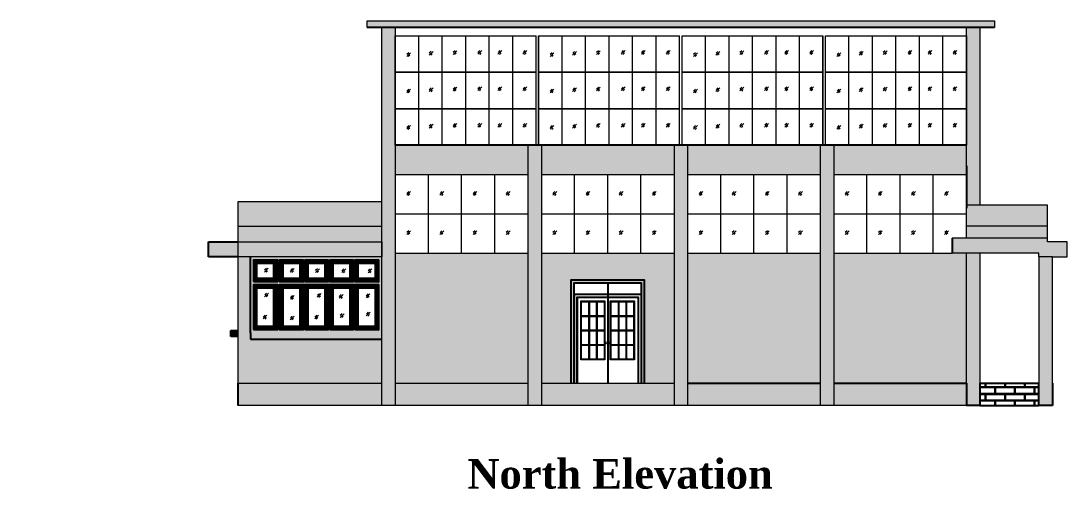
# Model space of a CAD drawing. Header units: inches. Extents: x -6800 to 96653, y -25814 to 17379.
# Drawn here: x 42372 to 43224, y 572 to 953 of the extents above; entities that cross this region are included whole.
import ezdxf

# ---------------------------------------------------------------- set-up
doc = ezdxf.new("R2010")
doc.units = ezdxf.units.IN
doc.header["$MEASUREMENT"] = 0
for name, color, linetype, lineweight in [('CARPINTERIA', 35, 'Continuous', 5), ('furniture', 44, 'Continuous', 15), ('Wall', 90, 'Continuous', 30), ('Win ele', 211, 'Continuous', 15), ('windows', 4, 'Continuous', 13)]:
    doc.layers.add(name, color=color, linetype=linetype, lineweight=lineweight)
doc.layers.add('doors', color=52, linetype='Continuous')
doc.styles.get("Standard").update_dxf_attribs({"font": 'arial.ttf'})
pattern_1 = [(0, (15229.343, -2657.8174), (0, 5.334), []), (90, (15229.343, -2657.8174), (-8, 5.334), [5.334, -5.334])]

# ---------------------------------------------------------------- blocks, each defined once
blk = doc.blocks.new('P142A')
for p, q in [((0.708, 2.032), (0.708, 0.006)), ((0.254, 1.939), (0.254, 1.605)), ((0.274, 1.939), (0.274, 1.605)), ((0.435, 1.939), (0.435, 1.605)), ((0.455, 1.939), (0.455, 1.605)), ((0.953, 1.939), (0.953, 1.605)), ((0.973, 1.939), (0.973, 1.605)), ((1.134, 1.939), (1.134, 1.605)), ((1.154, 1.939), (1.154, 1.605)), ((0.09, 1.605), (0.625, 1.605)), ((0.09, 1.585), (0.625, 1.585)), ((0.254, 1.589), (0.254, 1.266)), ((0.274, 1.589), (0.274, 1.266)), ((0.435, 1.589), (0.435, 1.266)), ((0.455, 1.589), (0.455, 1.266)), ((0.79, 1.605), (1.325, 1.605)), ((0.79, 1.585), (1.325, 1.585)), ((0.953, 1.589), (0.953, 1.266)), ((0.973, 1.589), (0.973, 1.266)), ((1.134, 1.589), (1.134, 1.266)), ((1.154, 1.589), (1.154, 1.266)), ((0.09, 1.266), (0.625, 1.266)), ((0.09, 1.246), (0.625, 1.246)), ((0.254, 1.25), (0.254, 0.922)), ((0.274, 1.25), (0.274, 0.922)), ((0.435, 1.25), (0.435, 0.922)), ((0.455, 1.25), (0.455, 0.922)), ((0.79, 1.266), (1.325, 1.266)), ((0.79, 1.246), (1.325, 1.246)), ((0.953, 1.25), (0.953, 0.922)), ((0.973, 1.25), (0.973, 0.922)), ((1.134, 1.25), (1.134, 0.922)), ((1.154, 1.25), (1.154, 0.922)), ((0.09, 0.922), (0.625, 0.922)), ((0.09, 0.902), (0.625, 0.902)), ((0.254, 0.906), (0.254, 0.577)), ((0.274, 0.906), (0.274, 0.577)), ((0.435, 0.906), (0.435, 0.577)), ((0.455, 0.906), (0.455, 0.577)), ((0.79, 0.922), (1.325, 0.922)), ((0.79, 0.902), (1.325, 0.902)), ((0.953, 0.906), (0.953, 0.577)), ((0.973, 0.906), (0.973, 0.577)), ((1.134, 0.906), (1.134, 0.577)), ((1.154, 0.906), (1.154, 0.577))]:
    blk.add_line(p, q)
for points in [[(-0.093, 0.002), (-0.093, 2.122), (1.509, 2.122), (1.509, 0.002)], [(-0.073, 0.002), (-0.073, 2.102), (1.489, 2.102), (1.489, 0.002)], [(-0.023, 0.002), (-0.023, 2.052), (1.439, 2.052), (1.439, 0.002)], [(-0.003, 0.002), (-0.003, 2.032), (1.419, 2.032), (1.419, 0.002)]]:
    blk.add_lwpolyline(points)
for points in [[(0.068, 0.557), (0.068, 1.954), (0.641, 1.954), (0.641, 0.557)], [(0.088, 0.577), (0.088, 1.934), (0.621, 1.934), (0.621, 0.577)], [(0.768, 0.557), (0.768, 1.954), (1.34, 1.954), (1.34, 0.557)], [(0.788, 0.577), (0.788, 1.934), (1.32, 1.934), (1.32, 0.577)]]:
    blk.add_lwpolyline(points, close=True)
for centre in [(0.673, 0.96), (0.736, 0.96)]:
    blk.add_circle(centre, 0.0256)

msp = doc.modelspace()

# ---------------------------------------------------------------- hatches: boundary and pattern name
at = {"true_color": 0xffffff, "transparency": 33554666}
h = msp.add_hatch(color=7, dxfattribs=at)
h.dxf.hatch_style = 1
h.paths.add_polyline_path([(43141.88, 851.62), (43033.88, 851.62), (43033.88, 827.62), (43141.88, 827.62), (43141.88, 834.84)])
h.paths.add_polyline_path([(43022.88, 851.62), (42914.88, 851.62), (42914.88, 827.62), (43022.88, 827.62)])
h.paths.add_polyline_path([(42903.88, 851.62), (42795.88, 851.62), (42795.88, 827.62), (42903.88, 827.62)])
h.paths.add_polyline_path([(42784.88, 851.62), (42676.88, 851.62), (42676.88, 827.62), (42784.88, 827.62)])
at = {"true_color": 0xffffff, "transparency": 33554620}
h = msp.add_hatch(color=7, dxfattribs=at)
h.dxf.hatch_style = 1
h.paths.add_polyline_path([(42665.88, 785.88), (42548.88, 785.88), (42548.88, 772.88), (42665.88, 772.88)])
at = {"true_color": 0xffffff, "transparency": 33554646}
h = msp.add_hatch(color=7, dxfattribs=at)
h.dxf.hatch_style = 1
h.paths.add_polyline_path([(43207.83, 785.88), (43141.88, 785.88), (43141.88, 775.88), (43207.83, 775.88)])
at = {"true_color": 0xffffff, "transparency": 33554658}
h = msp.add_hatch(color=7, dxfattribs=at)
h.dxf.hatch_style = 1
h.paths.add_polyline_path([(43223.88, 772.88), (43207.83, 772.88), (43207.83, 775.88), (43130.29, 775.88), (43130.29, 763.88), (43200.88, 763.88), (43200.88, 760.88), (43211.88, 760.88), (43223.88, 760.88)])
at = {"true_color": 0xffffff, "transparency": 33554610}
h = msp.add_hatch(color=7, dxfattribs=at)
h.dxf.hatch_style = 1
h.paths.add_polyline_path([(42548.88, 772.88), (42524.88, 772.88), (42524.88, 760.88), (42548.88, 760.88)])
at = {"true_color": 0xffffff, "transparency": 33554658}
h = msp.add_hatch(color=7, dxfattribs=at)
h.dxf.hatch_style = 1
h.paths.add_polyline_path([(42665.88, 772.88), (42548.88, 772.88), (42548.88, 760.88), (42665.88, 760.88)])
at = {"true_color": 0xffffff, "transparency": 33554646}
h = msp.add_hatch(dxfattribs=at)
h.set_pattern_fill('ANSI31')
h.set_pattern_definition([(45, (15229.34297, -2657.81744), (-0.08838834765, 0.08838834765), [])])
h.paths.add_polyline_path([(41745.42, 738.38), (41726.42, 738.38), (41726.42, 703.38), (41745.42, 703.38)])
h.paths.add_polyline_path([(41742.42, 706.38), (41729.42, 706.38), (41729.42, 735.38), (41742.42, 735.38)], flags=16)
h.paths.add_polyline_path([(41745.42, 758.38), (41726.42, 758.38), (41726.42, 740.38), (41745.42, 740.38)])
h.paths.add_polyline_path([(41742.42, 743.38), (41729.42, 743.38), (41729.42, 755.38), (41742.42, 755.38)], flags=16)
h.paths.add_polyline_path([(42581.35, 738.38), (42561.38, 738.38), (42561.38, 701.38), (42581.35, 701.38)])
h.paths.add_polyline_path([(42577.78, 704.38), (42564.38, 704.38), (42564.38, 735.38), (42577.78, 735.38)], flags=16)
h.paths.add_polyline_path([(42602.18, 738.38), (42582.37, 738.38), (42582.37, 701.38), (42602.18, 701.38)])
h.paths.add_polyline_path([(42599.18, 735.38), (42599.18, 704.38), (42585.78, 704.38), (42585.78, 735.38)], flags=16)
h.paths.add_polyline_path([(42602.18, 758.38), (42582.37, 758.38), (42582.37, 740.38), (42602.18, 740.38)])
h.paths.add_polyline_path([(42585.78, 755.38), (42599.18, 755.38), (42599.18, 743.38), (42585.78, 743.38)], flags=16)
h.paths.add_polyline_path([(42581.35, 758.38), (42561.38, 758.38), (42561.38, 740.38), (42580.78, 740.38), (42581.35, 740.38)])
h.paths.add_polyline_path([(42577.78, 743.38), (42564.38, 743.38), (42564.38, 755.38), (42577.78, 755.38)], flags=16)
h.paths.add_polyline_path([(42622.58, 758.38), (42603.18, 758.38), (42603.18, 740.38), (42622.58, 740.38)])
h.paths.add_polyline_path([(42619.58, 743.38), (42606.18, 743.38), (42606.18, 755.38), (42619.58, 755.38)], flags=16)
h.paths.add_polyline_path([(42642.98, 758.38), (42623.58, 758.38), (42623.58, 740.38), (42642.98, 740.38)])
h.paths.add_polyline_path([(42626.58, 755.38), (42639.98, 755.38), (42639.98, 743.38), (42626.58, 743.38)], flags=16)
h.paths.add_polyline_path([(42663.38, 758.38), (42643.98, 758.38), (42643.98, 740.38), (42663.38, 740.38)])
h.paths.add_polyline_path([(42646.98, 755.38), (42660.38, 755.38), (42660.38, 743.38), (42646.98, 743.38)], flags=16)
h.paths.add_polyline_path([(42663.38, 738.38), (42643.98, 738.38), (42643.98, 701.38), (42663.38, 701.38)])
h.paths.add_polyline_path([(42646.98, 735.38), (42660.38, 735.38), (42660.38, 704.38), (42646.98, 704.38)], flags=16)
h.paths.add_polyline_path([(42642.98, 738.38), (42623.58, 738.38), (42623.58, 701.38), (42642.98, 701.38)])
h.paths.add_polyline_path([(42639.98, 704.38), (42626.58, 704.38), (42626.58, 735.38), (42639.98, 735.38)], flags=16)
h.paths.add_polyline_path([(42622.58, 738.38), (42603.18, 738.38), (42603.18, 701.38), (42622.58, 701.38)])
h.paths.add_polyline_path([(42619.58, 704.38), (42606.18, 704.38), (42606.18, 735.38), (42619.58, 735.38)], flags=16)
h = msp.add_hatch(color=7, dxfattribs=at)
h.dxf.hatch_style = 1
h.paths.add_polyline_path([(43211.88, 760.88), (43200.88, 760.88), (43200.88, 657.88), (43200.88, 639.88), (43211.88, 639.88), (43211.88, 657.88)])
h.paths.add_polyline_path([(43152.88, 763.88), (43141.88, 763.88), (43141.88, 657.88), (43141.88, 639.88), (43152.88, 639.88), (43152.88, 657.88)])
at = {"true_color": 0xffffff, "transparency": 33554610}
h = msp.add_hatch(color=7, dxfattribs=at)
h.dxf.hatch_style = 1
h.paths.add_polyline_path([(42548.88, 700.88), (42542.88, 700.88), (42542.88, 695.88), (42548.88, 695.88)])
at = {"true_color": 0xffffff, "transparency": 33554674}
h = msp.add_hatch(color=7, dxfattribs=at)
h.dxf.hatch_style = 1
h.paths.add_polyline_path([(42665.88, 698.88), (42558.88, 698.88), (42558.88, 693.88), (42665.88, 693.88)])
at = {"true_color": 0xffffff, "transparency": 33554681}
h = msp.add_hatch(color=7, dxfattribs=at)
h.dxf.hatch_style = 1
h.paths.add_polyline_path([(43141.88, 657.88), (43033.88, 657.88), (43033.88, 639.88), (43141.88, 639.88)])
h.paths.add_polyline_path([(43022.88, 657.88), (42914.88, 657.88), (42914.88, 639.88), (43022.88, 639.88)])
h.paths.add_polyline_path([(42903.88, 657.88), (42795.88, 657.88), (42795.88, 639.88), (42903.88, 639.88)])
h.paths.add_polyline_path([(42784.88, 657.88), (42676.88, 657.88), (42676.88, 639.88), (42784.88, 639.88)])
h.paths.add_polyline_path([(42665.88, 657.88), (42548.88, 657.88), (42548.88, 639.88), (42665.88, 639.88)])
at = {"layer": 'Wall', "true_color": 0xbaa52c, "transparency": 33554651}
h = msp.add_hatch(color=55, dxfattribs=at)
h.dxf.hatch_style = 1
h.paths.add_polyline_path([(39515.65, 821.88), (39429.25, 821.88), (39407.65, 821.88), (39407.65, 797.88), (39429.25, 797.88), (39515.65, 797.88)])
h.paths.add_polyline_path([(39430.4, 819.89), (39449.69, 819.87), (39449.69, 799.87), (39430.4, 799.89)], flags=16)
h.paths.add_polyline_path([(39428.09, 819.89), (39428.09, 799.89), (39409.65, 799.88), (39409.65, 819.88)], flags=16)
h.paths.add_polyline_path([(39434.25, 816.88), (39445.85, 816.88), (39445.85, 802.88), (39434.25, 802.88)], flags=0)
h.paths.add_polyline_path([(39424.25, 816.88), (39424.25, 802.88), (39412.65, 802.88), (39412.65, 816.88)], flags=0)
h.paths.add_polyline_path([(39452, 819.89), (39471.29, 819.87), (39471.29, 799.87), (39452, 799.89)], flags=16)
h.paths.add_polyline_path([(39455.85, 816.88), (39467.45, 816.88), (39467.45, 802.88), (39455.85, 802.88)], flags=0)
h.paths.add_polyline_path([(39473.6, 819.89), (39492.89, 819.87), (39492.89, 799.87), (39473.6, 799.89)], flags=16)
h.paths.add_polyline_path([(39477.45, 816.88), (39489.05, 816.88), (39489.05, 802.88), (39477.45, 802.88)], flags=0)
h.paths.add_polyline_path([(39495.2, 819.89), (39513.72, 819.87), (39513.72, 799.87), (39495.2, 799.89)], flags=16)
h.paths.add_polyline_path([(39499.05, 816.88), (39510.65, 816.88), (39510.65, 802.88), (39499.05, 802.88)], flags=0)
h.paths.add_polyline_path([(39634.65, 821.88), (39526.65, 821.88), (39526.65, 797.88), (39634.65, 797.88)])
h.paths.add_polyline_path([(39547.09, 819.89), (39547.09, 799.89), (39528.65, 799.88), (39528.65, 819.88)], flags=16)
h.paths.add_polyline_path([(39531.65, 816.88), (39543.25, 816.88), (39543.25, 802.88), (39531.65, 802.88)], flags=0)
h.paths.add_polyline_path([(39549.4, 819.89), (39568.69, 819.87), (39568.69, 799.87), (39549.4, 799.89)], flags=16)
h.paths.add_polyline_path([(39553.25, 816.88), (39564.85, 816.88), (39564.85, 802.88), (39553.25, 802.88)], flags=0)
h.paths.add_polyline_path([(39571, 819.89), (39590.29, 819.87), (39590.29, 799.87), (39571, 799.89)], flags=16)
h.paths.add_polyline_path([(39574.85, 816.88), (39586.45, 816.88), (39586.45, 802.88), (39574.85, 802.88)], flags=0)
h.paths.add_polyline_path([(39592.6, 819.89), (39611.89, 819.87), (39611.89, 799.87), (39592.6, 799.89)], flags=16)
h.paths.add_polyline_path([(39596.45, 816.88), (39608.05, 816.88), (39608.05, 802.88), (39596.45, 802.88)], flags=0)
h.paths.add_polyline_path([(39614.2, 819.89), (39632.72, 819.87), (39632.72, 799.87), (39614.2, 799.89)], flags=16)
h.paths.add_polyline_path([(39618.05, 816.88), (39629.65, 816.88), (39629.65, 802.88), (39618.05, 802.88)], flags=0)
h.paths.add_polyline_path([(39753.65, 821.88), (39645.65, 821.88), (39645.65, 797.88), (39753.65, 797.88)])
h.paths.add_polyline_path([(39687.69, 819.87), (39687.69, 799.87), (39668.4, 799.89), (39668.4, 819.89)], flags=16)
h.paths.add_polyline_path([(39690, 819.89), (39709.29, 819.87), (39709.29, 799.87), (39690, 799.89)], flags=16)
h.paths.add_polyline_path([(39683.85, 816.88), (39683.85, 802.88), (39672.25, 802.88), (39672.25, 816.88)], flags=0)
h.paths.add_polyline_path([(39693.85, 816.88), (39705.45, 816.88), (39705.45, 802.88), (39693.85, 802.88)], flags=0)
h.paths.add_polyline_path([(39666.09, 819.89), (39666.09, 799.89), (39647.65, 799.88), (39647.65, 819.88)], flags=16)
h.paths.add_polyline_path([(39711.6, 819.89), (39730.89, 819.87), (39730.89, 799.87), (39711.6, 799.89)], flags=16)
h.paths.add_polyline_path([(39662.25, 816.88), (39662.25, 802.88), (39650.65, 802.88), (39650.65, 816.88)], flags=0)
h.paths.add_polyline_path([(39715.45, 816.88), (39727.05, 816.88), (39727.05, 802.88), (39715.45, 802.88)], flags=0)
h.paths.add_polyline_path([(39733.2, 819.89), (39751.72, 819.87), (39751.72, 799.87), (39733.2, 799.89)], flags=16)
h.paths.add_polyline_path([(39737.05, 816.88), (39748.65, 816.88), (39748.65, 802.88), (39737.05, 802.88)], flags=0)
h.paths.add_polyline_path([(39872.65, 821.88), (39764.65, 821.88), (39764.65, 797.88), (39872.65, 797.88)])
h.paths.add_polyline_path([(39787.4, 819.89), (39806.69, 819.87), (39806.69, 799.87), (39787.4, 799.89)], flags=16)
h.paths.add_polyline_path([(39785.09, 819.89), (39785.09, 799.89), (39766.65, 799.88), (39766.65, 819.88)], flags=16)
h.paths.add_polyline_path([(39791.25, 816.88), (39802.85, 816.88), (39802.85, 802.88), (39791.25, 802.88)], flags=0)
h.paths.add_polyline_path([(39781.25, 816.88), (39781.25, 802.88), (39769.65, 802.88), (39769.65, 816.88)], flags=0)
h.paths.add_polyline_path([(39809, 819.89), (39828.29, 819.87), (39828.29, 799.87), (39809, 799.89)], flags=16)
h.paths.add_polyline_path([(39812.85, 816.88), (39824.45, 816.88), (39824.45, 802.88), (39812.85, 802.88)], flags=0)
h.paths.add_polyline_path([(39830.6, 819.89), (39849.89, 819.87), (39849.89, 799.87), (39830.6, 799.89)], flags=16)
h.paths.add_polyline_path([(39834.45, 816.88), (39846.05, 816.88), (39846.05, 802.88), (39834.45, 802.88)], flags=0)
h.paths.add_polyline_path([(39852.2, 819.89), (39870.72, 819.87), (39870.72, 799.87), (39852.2, 799.89)], flags=16)
h.paths.add_polyline_path([(39856.05, 816.88), (39867.65, 816.88), (39867.65, 802.88), (39856.05, 802.88)], flags=0)
h.paths.add_polyline_path([(42665.88, 760.88), (42558.88, 760.88), (42558.88, 698.88), (42665.88, 698.88)])
h.paths.add_polyline_path([(42582.37, 758.55), (42602.18, 758.38), (42602.18, 740.38), (42603.18, 740.38), (42603.18, 758.38), (42622.58, 758.38), (42622.58, 740.38), (42623.58, 740.38), (42623.58, 758.38), (42642.98, 758.38), (42642.98, 740.38), (42643.98, 740.38), (42643.98, 758.38), (42663.38, 758.38), (42663.38, 740.38), (42642.98, 740.38), (42622.58, 740.38), (42602.18, 740.38), (42580.78, 740.38), (42561.38, 740.38), (42561.38, 758.38), (42581.35, 758.5), (42581.35, 740.38), (42582.37, 740.38)], flags=16)
h.paths.add_polyline_path([(42585.06, 755.38), (42599.18, 755.38), (42599.18, 743.38), (42585.06, 743.38)], flags=0)
h.paths.add_polyline_path([(42578.53, 755.38), (42578.53, 743.38), (42564.38, 743.38), (42564.38, 755.38)], flags=0)
h.paths.add_polyline_path([(42602.18, 738.38), (42622.58, 738.38), (42642.98, 738.38), (42663.38, 738.38), (42663.38, 701.38), (42643.98, 701.38), (42643.98, 738.38), (42642.98, 738.38), (42642.98, 701.38), (42623.58, 701.38), (42623.58, 738.38), (42622.58, 738.38), (42622.58, 701.38), (42603.18, 701.38), (42603.18, 738.38), (42602.18, 738.38), (42602.18, 701.38), (42582.37, 701.38), (42582.37, 738.38), (42581.35, 738.38), (42581.35, 701.38), (42561.38, 701.38), (42561.38, 738.38), (42580.78, 738.38)], flags=16)
h.paths.add_polyline_path([(42606.18, 755.38), (42619.58, 755.38), (42619.58, 743.38), (42606.18, 743.38)], flags=0)
h.paths.add_polyline_path([(42585.01, 735.24), (42599.18, 735.38), (42599.18, 704.38), (42585.01, 704.24)], flags=0)
h.paths.add_polyline_path([(42578.59, 735.42), (42578.59, 704.42), (42564.38, 704.38), (42564.38, 735.38)], flags=0)
h.paths.add_polyline_path([(42606.18, 735.38), (42619.58, 735.38), (42619.58, 704.38), (42606.18, 704.38)], flags=0)
h.paths.add_polyline_path([(42626.58, 755.38), (42639.98, 755.38), (42639.98, 743.38), (42626.58, 743.38)], flags=0)
h.paths.add_polyline_path([(42626.58, 735.38), (42639.98, 735.38), (42639.98, 704.38), (42626.58, 704.38)], flags=0)
h.paths.add_polyline_path([(42643.98, 758.38), (42663.38, 758.38), (42663.38, 740.38), (42643.98, 740.38)], flags=0)
h.paths.add_polyline_path([(42646.98, 755.38), (42660.38, 755.38), (42660.38, 743.38), (42646.98, 743.38)], flags=0)
h.paths.add_polyline_path([(42643.98, 738.38), (42663.38, 738.38), (42663.38, 701.38), (42643.98, 701.38)], flags=0)
h.paths.add_polyline_path([(42646.98, 735.38), (42660.38, 735.38), (42660.38, 704.38), (42646.98, 704.38)], flags=0)
h.paths.add_polyline_path([(42879.88, 741.88), (42819.88, 741.88), (42819.88, 657.88), (42822.38, 657.88), (42822.38, 739.38), (42877.38, 739.38), (42877.38, 657.88), (42879.88, 657.88)])
at = {"layer": 'Wall', "true_color": 0xed1f24, "transparency": 33554651}
h = msp.add_hatch(dxfattribs=at)
h.set_pattern_fill('AR-BRSTD', color=240, scale=2)
h.set_pattern_definition(pattern_1)
h.paths.add_polyline_path([(40000.65, 760.88), (39991.65, 760.88), (39991.65, 736.88), (39991.65, 730.88), (39883.65, 730.88), (39883.65, 657.88), (40000.65, 657.88)])
h.paths.add_polyline_path([(40911.31, 760.88), (40807.81, 760.88), (40807.81, 657.88), (40911.31, 657.88)])
h.paths.add_polyline_path([(40796.81, 760.88), (40688.81, 760.88), (40688.81, 657.88), (40796.81, 657.88)])
h.paths.add_polyline_path([(40677.81, 760.88), (40575.31, 760.88), (40575.31, 657.88), (40677.81, 657.88)])
h.paths.add_polyline_path([(40881.89, 802.88), (40636.53, 802.88), (40575.31, 802.88), (40911.31, 802.88)])
h.paths.add_polyline_path([(41929.92, 760.88), (41747.92, 760.88), (41747.92, 700.88), (41747.92, 695.88), (41723.92, 695.88), (41723.92, 700.88), (41723.92, 760.88), (41717.92, 760.88), (41573.92, 760.88), (41573.92, 657.88), (41929.92, 657.88)])
h.paths.add_polyline_path([(41908.88, 805.73), (41605.92, 805.73), (41583.92, 805.73), (41919.92, 805.73)], flags=16)
h.paths.add_polyline_path([(41929.92, 805.73), (41573.92, 805.73), (41573.92, 785.88), (41929.92, 785.88)])
h.paths.add_polyline_path([(42784.88, 763.88), (42676.88, 763.88), (42676.88, 657.88), (42784.88, 657.88)])
h.paths.add_polyline_path([(42903.88, 763.88), (42795.88, 763.88), (42795.88, 657.88), (42819.88, 657.88), (42819.88, 741.88), (42879.88, 741.88), (42879.88, 657.88), (42903.88, 657.88)])
h.paths.add_polyline_path([(43022.88, 763.88), (42914.88, 763.88), (42914.88, 657.88), (43022.88, 657.88)])
h.paths.add_polyline_path([(43141.88, 763.88), (43130.29, 763.88), (43033.88, 763.88), (43033.88, 657.88), (43141.88, 657.88)])
h.paths.add_polyline_path([(43207.83, 802.88), (43141.88, 802.88), (43141.88, 800.36), (43141.88, 785.88), (43207.83, 785.88)])
h.paths.add_polyline_path([(42665.88, 805.73), (42548.88, 805.73), (42548.88, 785.88), (42665.88, 785.88)])
h.paths.add_polyline_path([(42558.88, 760.88), (42548.88, 760.88), (42548.88, 657.88), (42665.88, 657.88), (42665.88, 693.88), (42558.88, 693.88), (42558.88, 698.88)])
h = msp.add_hatch(dxfattribs=at)
h.set_pattern_fill('AR-BRSTD', color=240, scale=2)
h.set_pattern_definition(pattern_1)
h.paths.add_polyline_path([(43200.88, 648.88), (43152.88, 648.88), (43152.88, 639.88), (43200.88, 639.88)])
h.paths.add_polyline_path([(43200.88, 657.88), (43152.88, 657.88), (43152.88, 648.88), (43200.88, 648.88)])
at = {"layer": 'Win ele', "transparency": 33554526}
h = msp.add_hatch(color=256, dxfattribs=at)
h.dxf.hatch_style = 1
h.paths.add_polyline_path([(39526.65, 843.88), (39515.65, 843.88), (39515.65, 657.88), (39526.65, 657.88)])
h.paths.add_polyline_path([(39645.65, 843.88), (39634.65, 843.88), (39634.65, 657.88), (39645.65, 657.88)])
h.paths.add_polyline_path([(39764.65, 843.88), (39753.65, 843.88), (39753.65, 657.88), (39764.65, 657.88)])
h.paths.add_polyline_path([(39883.65, 843.88), (39872.65, 843.88), (39872.65, 657.88), (39883.65, 657.88)])
h.paths.add_polyline_path([(42676.88, 947.53), (42665.88, 947.53), (42665.88, 639.88), (42676.88, 639.88)])
h.paths.add_polyline_path([(42795.88, 851.62), (42793.63, 851.62), (42784.88, 851.62), (42784.88, 639.88), (42795.88, 639.88)])
h.paths.add_polyline_path([(42914.88, 851.62), (42910.38, 851.62), (42903.88, 851.62), (42903.88, 639.88), (42914.88, 639.88)])
h.paths.add_polyline_path([(43033.88, 851.62), (43027.13, 851.62), (43022.88, 851.62), (43022.88, 639.88), (43033.88, 639.88)])
h.paths.add_polyline_path([(43152.88, 947.53), (43141.88, 947.53), (43141.88, 802.88), (43152.88, 802.88)])
at = {"layer": 'windows', "true_color": 0xc7c8ca, "transparency": 33554687}
h = msp.add_hatch(color=9, dxfattribs=at)
h.dxf.hatch_style = 1
h.paths.add_polyline_path([(40525.46, 952.78), (40525.46, 947.53), (40944.28, 843.63), (40944.28, 848.88)])
h.paths.add_polyline_path([(41969.77, 947.53), (41969.77, 952.78), (41550.95, 848.88), (41550.95, 843.63)])
h.paths.add_polyline_path([(43164.88, 952.78), (42653.88, 952.78), (42653.88, 947.53), (43164.88, 947.53)])

# ---------------------------------------------------------------- linework, layer by layer
at = {"lineweight": 9, "transparency": 33554687}
for p, q in [((42653.88, 947.53), (42653.88, 952.78)), ((42653.88, 952.78), (43164.88, 952.78)), ((42665.88, 639.88), (42665.88, 947.53)), ((42676.88, 947.53), (42676.88, 639.88)), ((43141.88, 775.88), (43141.88, 947.53)), ((43152.88, 947.53), (43152.88, 802.88)), ((43164.88, 952.78), (43164.88, 947.53)), ((42784.88, 851.62), (42784.88, 639.88)), ((42795.88, 851.62), (42795.88, 639.88)), ((42903.88, 851.62), (42903.88, 639.88)), ((42914.88, 851.62), (42914.88, 639.88)), ((43022.88, 851.62), (43022.88, 639.88)), ((43033.88, 851.62), (43033.88, 639.88)), ((43033.88, 827.62), (43033.88, 763.88)), ((42548.88, 657.88), (42548.88, 805.73)), ((42548.88, 805.73), (42665.88, 805.73)), ((43207.83, 802.88), (43141.88, 802.88)), ((43207.83, 775.88), (43207.83, 802.88)), ((42548.88, 785.88), (42665.88, 785.88)), ((43207.83, 785.88), (43141.88, 785.88)), ((43207.83, 775.88), (43130.29, 775.88)), ((43207.83, 772.88), (43207.83, 775.88)), ((43223.88, 772.88), (43207.83, 772.88)), ((43223.88, 760.88), (43223.88, 772.88)), ((43200.88, 763.88), (43130.29, 763.88)), ((43141.88, 657.88), (43141.88, 763.88)), ((43152.88, 763.88), (43152.88, 657.88)), ((43200.88, 760.88), (43200.88, 763.88)), ((43211.88, 760.88), (43200.88, 760.88)), ((43200.88, 760.88), (43200.88, 657.88)), ((43211.88, 657.88), (43211.88, 760.88)), ((43211.88, 760.88), (43223.88, 760.88)), ((42548.88, 657.88), (42665.88, 657.88)), ((42676.88, 657.88), (42784.88, 657.88)), ((42795.88, 657.88), (42903.88, 657.88)), ((43141.88, 639.88), (42548.88, 639.88))]:
    msp.add_line(p, q, dxfattribs=at)
at = {"transparency": 33554687}
for p, q in [((43164.88, 947.53), (42653.88, 947.53)), ((43141.88, 851.62), (42676.88, 851.62)), ((43141.88, 834.84), (43141.88, 800.36)), ((43130.29, 775.88), (43130.29, 763.88)), ((42558.88, 698.88), (42558.88, 760.88)), ((42558.88, 698.88), (42558.88, 693.88)), ((42558.88, 693.88), (42665.88, 693.88)), ((42548.88, 639.88), (42548.88, 657.88)), ((42548.88, 657.88), (42548.88, 657.88)), ((42914.88, 657.88), (43022.88, 657.88)), ((43033.88, 657.88), (43141.88, 657.88)), ((43141.88, 657.88), (43141.88, 639.88)), ((43152.88, 657.88), (43152.88, 639.88)), ((43152.88, 657.88), (43200.88, 657.88)), ((43200.88, 639.88), (43200.88, 657.88)), ((43211.88, 657.88), (43211.88, 639.88)), ((43200.88, 648.88), (43152.88, 648.88)), ((43152.88, 639.88), (43141.88, 639.88)), ((43152.88, 639.88), (43200.88, 639.88)), ((43211.88, 639.88), (43200.88, 639.88))]:
    msp.add_line(p, q, dxfattribs=at)
at = {"transparency": 33554610}
for p, q in [((42524.88, 760.88), (42524.88, 772.88)), ((42524.88, 772.88), (42548.88, 772.88)), ((42548.88, 760.88), (42524.88, 760.88)), ((42542.88, 695.88), (42542.88, 700.88)), ((42542.88, 700.88), (42548.88, 700.88)), ((42548.88, 695.88), (42542.88, 695.88))]:
    msp.add_line(p, q, dxfattribs=at)
at = {"lineweight": 9, "transparency": 33554687}
msp.add_lwpolyline([(42548.88, 772.88), (42665.88, 772.88), (42665.88, 760.88), (42548.88, 760.88)], close=True, dxfattribs=at)
at = {"layer": 'doors', "transparency": 33554687}
msp.add_line((42849.88, 739.38), (42849.88, 657.88), dxfattribs=at)
for points in [[(42879.88, 657.88), (42879.88, 741.88), (42819.88, 741.88), (42819.88, 657.88)], [(42877.38, 657.88), (42877.38, 739.38), (42822.38, 739.38), (42822.38, 657.88)]]:
    msp.add_lwpolyline(points, dxfattribs=at)
at = {"layer": 'furniture', "transparency": 33554687}
for p, q in [((42727.07, 928.56), (42723.93, 925.55)), ((42725.6, 928.53), (42724.02, 927.02)), ((42747.26, 928.7), (42744.12, 925.7)), ((42745.79, 928.67), (42744.21, 927.17)), ((42763.62, 928.7), (42760.48, 925.7)), ((42762.14, 928.67), (42760.57, 927.17)), ((42783.96, 928.7), (42780.81, 925.7)), ((42782.48, 928.67), (42780.91, 927.17)), ((42843.82, 928.56), (42840.68, 925.55)), ((42842.35, 928.53), (42840.77, 927.02)), ((42864.01, 928.7), (42860.87, 925.7)), ((42862.54, 928.67), (42860.96, 927.17)), ((42880.37, 928.7), (42877.23, 925.7)), ((42878.89, 928.67), (42877.32, 927.17)), ((42900.71, 928.7), (42897.56, 925.7)), ((42899.23, 928.67), (42897.66, 927.17)), ((42960.57, 928.56), (42957.43, 925.55)), ((42959.1, 928.53), (42957.52, 927.02)), ((42980.76, 928.7), (42977.62, 925.7)), ((42979.29, 928.67), (42977.71, 927.17)), ((42997.12, 928.7), (42993.98, 925.7)), ((42995.64, 928.67), (42994.07, 927.17)), ((43017.46, 928.7), (43014.31, 925.7)), ((43015.98, 928.67), (43014.41, 927.17)), ((43077.32, 928.56), (43074.18, 925.55)), ((43075.85, 928.53), (43074.27, 927.02)), ((43097.51, 928.7), (43094.37, 925.7)), ((43096.04, 928.67), (43094.46, 927.17)), ((43113.87, 928.7), (43110.73, 925.7)), ((43112.39, 928.67), (43110.82, 927.17)), ((43134.21, 928.7), (43131.06, 925.7)), ((43132.73, 928.67), (43131.16, 927.17)), ((42689.35, 926.94), (42686.2, 923.93)), ((42687.87, 926.91), (42686.3, 925.4)), ((42688.74, 924.98), (42687.51, 923.8)), ((42707.62, 927.97), (42704.47, 924.96)), ((42706.14, 927.94), (42704.57, 926.43)), ((42707.02, 926.01), (42705.78, 924.83)), ((42726.47, 926.6), (42725.23, 925.42)), ((42746.66, 926.74), (42745.42, 925.56)), ((42763.02, 926.74), (42761.78, 925.56)), ((42783.35, 926.74), (42782.12, 925.56)), ((42806.1, 926.94), (42802.95, 923.93)), ((42804.62, 926.91), (42803.05, 925.4)), ((42805.49, 924.98), (42804.26, 923.8)), ((42824.37, 927.97), (42821.22, 924.96)), ((42822.89, 927.94), (42821.32, 926.43)), ((42823.77, 926.01), (42822.53, 924.83)), ((42843.22, 926.6), (42841.98, 925.42)), ((42863.41, 926.74), (42862.17, 925.56)), ((42879.77, 926.74), (42878.53, 925.56)), ((42900.1, 926.74), (42898.87, 925.56)), ((42922.85, 926.94), (42919.7, 923.93)), ((42921.37, 926.91), (42919.8, 925.4)), ((42922.24, 924.98), (42921.01, 923.8)), ((42941.12, 927.97), (42937.97, 924.96)), ((42939.64, 927.94), (42938.07, 926.43)), ((42940.52, 926.01), (42939.28, 924.83)), ((42959.97, 926.6), (42958.73, 925.42)), ((42980.16, 926.74), (42978.92, 925.56)), ((42996.52, 926.74), (42995.28, 925.56)), ((43016.85, 926.74), (43015.62, 925.56)), ((43039.6, 926.94), (43036.45, 923.93)), ((43038.12, 926.91), (43036.55, 925.4)), ((43038.99, 924.98), (43037.76, 923.8)), ((43057.87, 927.97), (43054.72, 924.96)), ((43056.39, 927.94), (43054.82, 926.43)), ((43057.27, 926.01), (43056.03, 924.83)), ((43076.72, 926.6), (43075.48, 925.42)), ((43096.91, 926.74), (43095.67, 925.56)), ((43113.27, 926.74), (43112.03, 925.56)), ((43133.6, 926.74), (43132.37, 925.56)), ((42689.35, 897.27), (42686.2, 894.26)), ((42687.87, 897.24), (42686.3, 895.74)), ((42688.74, 895.31), (42687.51, 894.13)), ((42707.62, 898.3), (42704.47, 895.29)), ((42706.14, 898.27), (42704.57, 896.77)), ((42707.02, 896.34), (42705.78, 895.16)), ((42727.07, 898.89), (42723.93, 895.88)), ((42725.6, 898.86), (42724.02, 897.36)), ((42726.47, 896.93), (42725.23, 895.75)), ((42747.26, 899.04), (42744.12, 896.03)), ((42745.79, 899.01), (42744.21, 897.5)), ((42746.66, 897.08), (42745.42, 895.9)), ((42763.62, 899.04), (42760.48, 896.03)), ((42762.14, 899.01), (42760.57, 897.5)), ((42763.02, 897.08), (42761.78, 895.9)), ((42783.96, 899.04), (42780.81, 896.03)), ((42782.48, 899.01), (42780.91, 897.5)), ((42783.35, 897.08), (42782.12, 895.9)), ((42806.1, 897.27), (42802.95, 894.26)), ((42804.62, 897.24), (42803.05, 895.74)), ((42805.49, 895.31), (42804.26, 894.13)), ((42824.37, 898.3), (42821.22, 895.29)), ((42822.89, 898.27), (42821.32, 896.77)), ((42823.77, 896.34), (42822.53, 895.16)), ((42843.82, 898.89), (42840.68, 895.88)), ((42842.35, 898.86), (42840.77, 897.36)), ((42843.22, 896.93), (42841.98, 895.75)), ((42864.01, 899.04), (42860.87, 896.03)), ((42862.54, 899.01), (42860.96, 897.5)), ((42863.41, 897.08), (42862.17, 895.9)), ((42880.37, 899.04), (42877.23, 896.03)), ((42878.89, 899.01), (42877.32, 897.5)), ((42879.77, 897.08), (42878.53, 895.9)), ((42900.71, 899.04), (42897.56, 896.03)), ((42899.23, 899.01), (42897.66, 897.5)), ((42900.1, 897.08), (42898.87, 895.9)), ((42922.85, 897.27), (42919.7, 894.26)), ((42921.37, 897.24), (42919.8, 895.74)), ((42922.24, 895.31), (42921.01, 894.13)), ((42941.12, 898.3), (42937.97, 895.29)), ((42939.64, 898.27), (42938.07, 896.77)), ((42940.52, 896.34), (42939.28, 895.16)), ((42960.57, 898.89), (42957.43, 895.88)), ((42959.1, 898.86), (42957.52, 897.36)), ((42959.97, 896.93), (42958.73, 895.75)), ((42980.76, 899.04), (42977.62, 896.03)), ((42979.29, 899.01), (42977.71, 897.5)), ((42980.16, 897.08), (42978.92, 895.9)), ((42997.12, 899.04), (42993.98, 896.03)), ((42995.64, 899.01), (42994.07, 897.5)), ((42996.52, 897.08), (42995.28, 895.9)), ((43017.46, 899.04), (43014.31, 896.03)), ((43015.98, 899.01), (43014.41, 897.5)), ((43016.85, 897.08), (43015.62, 895.9)), ((43039.6, 897.27), (43036.45, 894.26)), ((43038.12, 897.24), (43036.55, 895.74)), ((43038.99, 895.31), (43037.76, 894.13)), ((43057.87, 898.3), (43054.72, 895.29)), ((43056.39, 898.27), (43054.82, 896.77)), ((43057.27, 896.34), (43056.03, 895.16)), ((43077.32, 898.89), (43074.18, 895.88)), ((43075.85, 898.86), (43074.27, 897.36)), ((43076.72, 896.93), (43075.48, 895.75)), ((43097.51, 899.04), (43094.37, 896.03)), ((43096.04, 899.01), (43094.46, 897.5)), ((43096.91, 897.08), (43095.67, 895.9)), ((43113.87, 899.04), (43110.73, 896.03)), ((43112.39, 899.01), (43110.82, 897.5)), ((43113.27, 897.08), (43112.03, 895.9)), ((43134.21, 899.04), (43131.06, 896.03)), ((43132.73, 899.01), (43131.16, 897.5)), ((43133.6, 897.08), (43132.37, 895.9)), ((42727.07, 869.22), (42723.93, 866.22)), ((42725.6, 869.19), (42724.02, 867.69)), ((42747.26, 869.37), (42744.12, 866.36)), ((42745.79, 869.34), (42744.21, 867.84)), ((42763.62, 869.37), (42760.48, 866.36)), ((42762.14, 869.34), (42760.57, 867.84)), ((42783.96, 869.37), (42780.81, 866.36)), ((42782.48, 869.34), (42780.91, 867.84)), ((42843.82, 869.22), (42840.68, 866.22)), ((42842.35, 869.19), (42840.77, 867.69)), ((42864.01, 869.37), (42860.87, 866.36)), ((42862.54, 869.34), (42860.96, 867.84)), ((42880.37, 869.37), (42877.23, 866.36)), ((42878.89, 869.34), (42877.32, 867.84)), ((42900.71, 869.37), (42897.56, 866.36)), ((42899.23, 869.34), (42897.66, 867.84)), ((42960.57, 869.22), (42957.43, 866.22)), ((42959.1, 869.19), (42957.52, 867.69)), ((42980.76, 869.37), (42977.62, 866.36)), ((42979.29, 869.34), (42977.71, 867.84)), ((42997.12, 869.37), (42993.98, 866.36)), ((42995.64, 869.34), (42994.07, 867.84)), ((43017.46, 869.37), (43014.31, 866.36)), ((43015.98, 869.34), (43014.41, 867.84)), ((43077.32, 869.22), (43074.18, 866.22)), ((43075.85, 869.19), (43074.27, 867.69)), ((43097.51, 869.37), (43094.37, 866.36)), ((43096.04, 869.34), (43094.46, 867.84)), ((43113.87, 869.37), (43110.73, 866.36)), ((43112.39, 869.34), (43110.82, 867.84)), ((43134.21, 869.37), (43131.06, 866.36)), ((43132.73, 869.34), (43131.16, 867.84)), ((42689.35, 867.6), (42686.2, 864.6)), ((42687.87, 867.57), (42686.3, 866.07)), ((42688.74, 865.64), (42687.51, 864.46)), ((42707.62, 868.63), (42704.47, 865.63)), ((42706.14, 868.61), (42704.57, 867.1)), ((42707.02, 866.67), (42705.78, 865.49)), ((42726.47, 867.26), (42725.23, 866.08)), ((42746.66, 867.41), (42745.42, 866.23)), ((42763.02, 867.41), (42761.78, 866.23)), ((42783.35, 867.41), (42782.12, 866.23)), ((42806.1, 867.6), (42802.95, 864.6)), ((42804.62, 867.57), (42803.05, 866.07)), ((42805.49, 865.64), (42804.26, 864.46)), ((42824.37, 868.63), (42821.22, 865.63)), ((42822.89, 868.61), (42821.32, 867.1)), ((42823.77, 866.67), (42822.53, 865.49)), ((42843.22, 867.26), (42841.98, 866.08)), ((42863.41, 867.41), (42862.17, 866.23)), ((42879.77, 867.41), (42878.53, 866.23)), ((42900.1, 867.41), (42898.87, 866.23)), ((42922.85, 867.6), (42919.7, 864.6)), ((42921.37, 867.57), (42919.8, 866.07)), ((42922.24, 865.64), (42921.01, 864.46)), ((42941.12, 868.63), (42937.97, 865.63)), ((42939.64, 868.61), (42938.07, 867.1)), ((42940.52, 866.67), (42939.28, 865.49)), ((42959.97, 867.26), (42958.73, 866.08)), ((42980.16, 867.41), (42978.92, 866.23)), ((42996.52, 867.41), (42995.28, 866.23)), ((43016.85, 867.41), (43015.62, 866.23)), ((43039.6, 867.6), (43036.45, 864.6)), ((43038.12, 867.57), (43036.55, 866.07)), ((43038.99, 865.64), (43037.76, 864.46)), ((43057.87, 868.63), (43054.72, 865.63)), ((43056.39, 868.61), (43054.82, 867.1)), ((43057.27, 866.67), (43056.03, 865.49)), ((43076.72, 867.26), (43075.48, 866.08)), ((43096.91, 867.41), (43095.67, 866.23)), ((43113.27, 867.41), (43112.03, 866.23)), ((43133.6, 867.41), (43132.37, 866.23)), ((42689.35, 813.94), (42686.2, 810.93)), ((42687.87, 813.91), (42686.3, 812.4)), ((42688.74, 811.98), (42687.51, 810.8)), ((42716.35, 813.94), (42713.2, 810.93)), ((42714.87, 813.91), (42713.3, 812.4)), ((42715.74, 811.98), (42714.51, 810.8)), ((42743.35, 813.94), (42740.2, 810.93)), ((42741.87, 813.91), (42740.3, 812.4)), ((42742.74, 811.98), (42741.51, 810.8)), ((42770.35, 813.94), (42767.2, 810.93)), ((42768.87, 813.91), (42767.3, 812.4)), ((42769.74, 811.98), (42768.51, 810.8)), ((42808.35, 813.94), (42805.2, 810.93)), ((42806.87, 813.91), (42805.3, 812.4)), ((42807.74, 811.98), (42806.51, 810.8)), ((42835.35, 813.94), (42832.2, 810.93)), ((42833.87, 813.91), (42832.3, 812.4)), ((42834.74, 811.98), (42833.51, 810.8)), ((42862.35, 813.94), (42859.2, 810.93)), ((42860.87, 813.91), (42859.3, 812.4)), ((42861.74, 811.98), (42860.51, 810.8)), ((42889.35, 813.94), (42886.2, 810.93)), ((42887.87, 813.91), (42886.3, 812.4)), ((42888.74, 811.98), (42887.51, 810.8)), ((42927.35, 813.94), (42924.2, 810.93)), ((42925.87, 813.91), (42924.3, 812.4)), ((42926.74, 811.98), (42925.51, 810.8)), ((42954.35, 813.94), (42951.2, 810.93)), ((42952.87, 813.91), (42951.3, 812.4)), ((42953.74, 811.98), (42952.51, 810.8)), ((42981.35, 813.94), (42978.2, 810.93)), ((42979.87, 813.91), (42978.3, 812.4)), ((42980.74, 811.98), (42979.51, 810.8)), ((43008.35, 813.94), (43005.2, 810.93)), ((43006.87, 813.91), (43005.3, 812.4)), ((43007.74, 811.98), (43006.51, 810.8)), ((43046.35, 813.94), (43043.2, 810.93)), ((43044.87, 813.91), (43043.3, 812.4)), ((43045.74, 811.98), (43044.51, 810.8)), ((43073.35, 813.94), (43070.2, 810.93)), ((43071.87, 813.91), (43070.3, 812.4)), ((43072.74, 811.98), (43071.51, 810.8)), ((43100.35, 813.94), (43097.2, 810.93)), ((43098.87, 813.91), (43097.3, 812.4)), ((43099.74, 811.98), (43098.51, 810.8)), ((43127.35, 813.94), (43124.2, 810.93)), ((43125.87, 813.91), (43124.3, 812.4)), ((43126.74, 811.98), (43125.51, 810.8)), ((42689.35, 782.07), (42686.2, 779.06)), ((42687.87, 782.04), (42686.3, 780.53)), ((42688.74, 780.1), (42687.51, 778.93)), ((42716.35, 782.07), (42713.2, 779.06)), ((42714.87, 782.04), (42713.3, 780.53)), ((42715.74, 780.1), (42714.51, 778.93)), ((42743.35, 782.07), (42740.2, 779.06)), ((42741.87, 782.04), (42740.3, 780.53)), ((42742.74, 780.1), (42741.51, 778.93)), ((42770.35, 782.07), (42767.2, 779.06)), ((42768.87, 782.04), (42767.3, 780.53)), ((42769.74, 780.1), (42768.51, 778.93)), ((42808.35, 782.07), (42805.2, 779.06)), ((42806.87, 782.04), (42805.3, 780.53)), ((42807.74, 780.1), (42806.51, 778.93)), ((42835.35, 782.07), (42832.2, 779.06)), ((42833.87, 782.04), (42832.3, 780.53)), ((42834.74, 780.1), (42833.51, 778.93)), ((42862.35, 782.07), (42859.2, 779.06)), ((42860.87, 782.04), (42859.3, 780.53)), ((42861.74, 780.1), (42860.51, 778.93)), ((42889.35, 782.07), (42886.2, 779.06)), ((42887.87, 782.04), (42886.3, 780.53)), ((42888.74, 780.1), (42887.51, 778.93)), ((42927.35, 782.07), (42924.2, 779.06)), ((42925.87, 782.04), (42924.3, 780.53)), ((42926.74, 780.1), (42925.51, 778.93)), ((42954.35, 782.07), (42951.2, 779.06)), ((42952.87, 782.04), (42951.3, 780.53)), ((42953.74, 780.1), (42952.51, 778.93)), ((42981.35, 782.07), (42978.2, 779.06)), ((42979.87, 782.04), (42978.3, 780.53)), ((42980.74, 780.1), (42979.51, 778.93)), ((43008.35, 782.07), (43005.2, 779.06)), ((43006.87, 782.04), (43005.3, 780.53)), ((43007.74, 780.1), (43006.51, 778.93)), ((43046.35, 782.07), (43043.2, 779.06)), ((43044.87, 782.04), (43043.3, 780.53)), ((43045.74, 780.1), (43044.51, 778.93)), ((43073.35, 782.07), (43070.2, 779.06)), ((43071.87, 782.04), (43070.3, 780.53)), ((43072.74, 780.1), (43071.51, 778.93)), ((43100.35, 782.07), (43097.2, 779.06)), ((43098.87, 782.04), (43097.3, 780.53)), ((43099.74, 780.1), (43098.51, 778.93)), ((43127.35, 782.07), (43124.2, 779.06)), ((43125.87, 782.04), (43124.3, 780.53)), ((43126.74, 780.1), (43125.51, 778.93)), ((42558.88, 760.88), (42558.88, 698.88)), ((42665.88, 760.88), (42558.88, 760.88)), ((42558.88, 760.88), (42558.88, 698.88)), ((42581.35, 758.38), (42561.38, 758.38)), ((42561.38, 758.38), (42561.38, 740.38)), ((42581.35, 758.38), (42581.35, 740.38)), ((42602.18, 758.38), (42582.37, 758.38)), ((42582.37, 758.38), (42582.37, 740.38)), ((42601.18, 758.38), (42582.78, 758.38)), ((42602.18, 758.38), (42602.18, 740.38)), ((42621.58, 758.38), (42603.18, 758.38)), ((42603.18, 758.38), (42603.18, 740.38)), ((42622.58, 758.38), (42603.18, 758.38)), ((42603.18, 758.38), (42603.18, 740.38)), ((42622.58, 758.38), (42622.58, 740.38)), ((42641.98, 758.38), (42623.58, 758.38)), ((42623.58, 758.38), (42623.58, 740.38)), ((42642.98, 758.38), (42623.58, 758.38)), ((42623.58, 758.38), (42623.58, 740.38)), ((42642.98, 758.38), (42642.98, 740.38)), ((42663.38, 758.38), (42643.98, 758.38)), ((42643.98, 758.38), (42643.98, 740.38)), ((42663.38, 758.38), (42643.98, 758.38)), ((42643.98, 758.38), (42643.98, 740.38)), ((42663.38, 740.38), (42663.38, 758.38)), ((42663.38, 758.38), (42663.38, 740.38)), ((42665.88, 698.88), (42665.88, 760.88)), ((42573.49, 751.43), (42570.34, 748.42)), ((42572.01, 751.4), (42570.44, 749.9)), ((42594.58, 751.24), (42591.43, 748.23)), ((42593.1, 751.21), (42591.53, 749.7)), ((42615.1, 751.15), (42611.95, 748.14)), ((42613.62, 751.12), (42612.05, 749.62)), ((42636.53, 750.93), (42633.39, 747.92)), ((42635.06, 750.9), (42633.48, 749.4)), ((42657.91, 750.89), (42654.76, 747.88)), ((42656.43, 750.86), (42654.86, 749.35)), ((42572.89, 749.47), (42571.65, 748.29)), ((42593.98, 749.28), (42592.74, 748.1)), ((42614.49, 749.19), (42613.26, 748.01)), ((42635.93, 748.97), (42634.69, 747.79)), ((42657.31, 748.92), (42656.07, 747.75)), ((42580.78, 740.38), (42561.38, 740.38)), ((42581.35, 738.38), (42561.38, 738.38)), ((42561.38, 738.38), (42561.38, 701.38)), ((42581.35, 740.38), (42580.78, 740.38)), ((42581.35, 738.38), (42581.35, 701.38)), ((42602.18, 740.38), (42582.37, 740.38)), ((42602.18, 738.38), (42582.37, 738.38)), ((42582.37, 738.38), (42582.37, 701.38)), ((42601.18, 740.38), (42582.78, 740.38)), ((42601.18, 738.38), (42582.78, 738.38)), ((42622.58, 740.38), (42602.18, 740.38)), ((42602.18, 738.38), (42602.18, 701.38)), ((42622.58, 738.38), (42602.18, 738.38)), ((42621.58, 740.38), (42603.18, 740.38)), ((42621.58, 738.38), (42603.18, 738.38)), ((42603.18, 738.38), (42603.18, 701.38)), ((42603.18, 738.38), (42603.18, 701.38)), ((42642.98, 740.38), (42622.58, 740.38)), ((42622.58, 738.38), (42622.58, 701.38)), ((42642.98, 738.38), (42622.58, 738.38)), ((42641.98, 740.38), (42623.58, 740.38)), ((42641.98, 738.38), (42623.58, 738.38)), ((42623.58, 738.38), (42623.58, 701.38)), ((42623.58, 738.38), (42623.58, 701.38)), ((42663.38, 740.38), (42642.98, 740.38)), ((42642.98, 738.38), (42642.98, 701.38)), ((42663.38, 738.38), (42642.98, 738.38)), ((42663.38, 740.38), (42643.98, 740.38)), ((42663.38, 738.38), (42643.98, 738.38)), ((42643.98, 738.38), (42643.98, 701.38)), ((42643.98, 738.38), (42643.98, 701.38)), ((42663.38, 701.38), (42663.38, 738.38)), ((42663.38, 738.38), (42663.38, 701.38)), ((42573.61, 731.26), (42570.46, 728.26)), ((42572.13, 731.23), (42570.56, 729.73)), ((42573.01, 729.3), (42571.77, 728.12)), ((42594.6, 729.26), (42591.46, 726.25)), ((42593.13, 729.23), (42591.55, 727.72)), ((42594, 727.29), (42592.77, 726.12)), ((42616.56, 730.83), (42613.41, 727.83)), ((42615.08, 730.81), (42613.51, 729.3)), ((42615.95, 728.87), (42614.72, 727.69)), ((42634.37, 730.09), (42631.22, 727.09)), ((42632.89, 730.06), (42631.32, 728.56)), ((42633.76, 728.13), (42632.53, 726.95)), ((42656.21, 730.68), (42653.07, 727.67)), ((42654.74, 730.65), (42653.16, 729.15)), ((42655.61, 728.72), (42654.37, 727.54)), ((42656.42, 715.72), (42653.27, 712.71)), ((42654.94, 715.69), (42653.37, 714.18)), ((42572.42, 713.26), (42569.27, 710.26)), ((42570.94, 713.23), (42569.37, 711.73)), ((42571.81, 711.3), (42570.58, 710.12)), ((42594.53, 712.59), (42591.38, 709.59)), ((42593.05, 712.56), (42591.48, 711.06)), ((42593.92, 710.63), (42592.69, 709.45)), ((42614.4, 713.26), (42611.26, 710.25)), ((42612.93, 713.23), (42611.35, 711.73)), ((42613.8, 711.3), (42612.57, 710.12)), ((42635.18, 714.45), (42632.04, 711.44)), ((42633.71, 714.42), (42632.13, 712.91)), ((42634.58, 712.49), (42633.35, 711.31)), ((42655.81, 713.76), (42654.58, 712.58)), ((42561.38, 701.38), (42581.35, 701.38)), ((42582.37, 701.38), (42602.18, 701.38)), ((42582.78, 701.38), (42601.18, 701.38)), ((42603.18, 701.38), (42621.58, 701.38)), ((42603.18, 701.38), (42622.58, 701.38)), ((42623.58, 701.38), (42641.98, 701.38)), ((42623.58, 701.38), (42642.98, 701.38)), ((42643.98, 701.38), (42663.38, 701.38)), ((42643.98, 701.38), (42663.38, 701.38))]:
    msp.add_line(p, q, dxfattribs=at)
for points in [[(42564.38, 755.38), (42577.78, 755.38), (42577.78, 743.38), (42564.38, 743.38)], [(42585.78, 755.38), (42599.18, 755.38), (42599.18, 743.38), (42585.78, 743.38)], [(42606.18, 755.38), (42619.58, 755.38), (42619.58, 743.38), (42606.18, 743.38)], [(42626.58, 755.38), (42639.98, 755.38), (42639.98, 743.38), (42626.58, 743.38)], [(42646.98, 755.38), (42660.38, 755.38), (42660.38, 743.38), (42646.98, 743.38)], [(42564.38, 735.38), (42577.78, 735.38), (42577.78, 704.38), (42564.38, 704.38)], [(42585.78, 735.38), (42599.18, 735.38), (42599.18, 704.38), (42585.78, 704.38)], [(42606.18, 735.38), (42619.58, 735.38), (42619.58, 704.38), (42606.18, 704.38)], [(42626.58, 735.38), (42639.98, 735.38), (42639.98, 704.38), (42626.58, 704.38)], [(42646.98, 735.38), (42660.38, 735.38), (42660.38, 704.38), (42646.98, 704.38)]]:
    msp.add_lwpolyline(points, close=True, dxfattribs=at)
at = {"layer": 'windows', "transparency": 33554687}
for p, q in [((42676.88, 851.62), (42676.88, 940.62)), ((42676.88, 940.62), (42789.38, 940.62)), ((42676.88, 940.62), (42791.63, 940.62)), ((42696, 910.96), (42696, 940.62)), ((42715.13, 910.96), (42715.13, 940.62)), ((42734.25, 910.96), (42734.25, 940.62)), ((42753.38, 910.96), (42753.38, 940.62)), ((42772.5, 910.96), (42772.5, 940.62)), ((42791.63, 910.96), (42791.63, 940.62)), ((42791.63, 851.62), (42791.63, 940.62)), ((42793.63, 851.62), (42793.63, 940.62)), ((42793.63, 940.62), (42793.63, 910.96)), ((42793.63, 940.62), (42908.38, 940.62)), ((42812.75, 910.96), (42812.75, 940.62)), ((42831.88, 910.96), (42831.88, 940.62)), ((42851, 910.96), (42851, 940.62)), ((42870.13, 910.96), (42870.13, 940.62)), ((42889.25, 910.96), (42889.25, 940.62)), ((42908.38, 851.62), (42908.38, 940.62)), ((42908.38, 851.62), (42908.38, 940.62)), ((42908.38, 910.96), (42908.38, 940.62)), ((42910.38, 851.62), (42910.38, 940.62)), ((42910.38, 940.62), (43025.13, 940.62)), ((42910.38, 910.96), (42910.38, 940.62)), ((42910.38, 851.62), (42910.38, 940.62)), ((42914.88, 940.62), (43025.13, 940.62)), ((42929.5, 910.96), (42929.5, 940.62)), ((42948.63, 910.96), (42948.63, 940.62)), ((42967.75, 910.96), (42967.75, 940.62)), ((42986.88, 910.96), (42986.88, 940.62)), ((43006, 910.96), (43006, 940.62)), ((43025.13, 851.62), (43025.13, 940.62)), ((43025.13, 940.62), (43025.13, 910.96)), ((43027.13, 940.62), (43141.88, 940.62)), ((43027.13, 910.96), (43027.13, 940.62)), ((43027.13, 851.62), (43027.13, 940.62)), ((43027.13, 940.62), (43141.88, 940.62)), ((43029.38, 940.62), (43141.88, 940.62)), ((43046.25, 910.96), (43046.25, 940.62)), ((43065.38, 910.96), (43065.38, 940.62)), ((43084.5, 910.96), (43084.5, 940.62)), ((43103.63, 910.96), (43103.63, 940.62)), ((43122.75, 910.96), (43122.75, 940.62)), ((43141.88, 940.62), (43141.88, 910.96)), ((43141.88, 940.62), (43141.88, 910.96)), ((42791.63, 910.96), (42676.88, 910.96)), ((42676.88, 910.96), (42791.63, 910.96)), ((42676.88, 910.96), (42791.63, 910.96)), ((42696, 881.29), (42696, 910.96)), ((42715.13, 881.29), (42715.13, 910.96)), ((42734.25, 881.29), (42734.25, 910.96)), ((42753.38, 881.29), (42753.38, 910.96)), ((42772.5, 881.29), (42772.5, 910.96)), ((42791.63, 881.29), (42791.63, 910.96)), ((42908.38, 910.96), (42793.63, 910.96)), ((42793.63, 910.96), (42793.63, 881.29)), ((42793.63, 910.96), (42908.38, 910.96)), ((42793.63, 910.96), (42908.38, 910.96)), ((42812.75, 881.29), (42812.75, 910.96)), ((42831.88, 881.29), (42831.88, 910.96)), ((42851, 881.29), (42851, 910.96)), ((42870.13, 881.29), (42870.13, 910.96)), ((42889.25, 881.29), (42889.25, 910.96)), ((42908.38, 881.29), (42908.38, 910.96)), ((42910.38, 910.96), (43025.13, 910.96)), ((42910.38, 881.29), (42910.38, 910.96)), ((43025.13, 910.96), (42910.38, 910.96)), ((43025.13, 910.96), (42910.38, 910.96)), ((42929.5, 881.29), (42929.5, 910.96)), ((42948.63, 881.29), (42948.63, 910.96)), ((42967.75, 881.29), (42967.75, 910.96)), ((42986.88, 881.29), (42986.88, 910.96)), ((43006, 881.29), (43006, 910.96)), ((43025.13, 910.96), (43025.13, 881.29)), ((43027.13, 881.29), (43027.13, 910.96)), ((43027.13, 910.96), (43141.88, 910.96)), ((43141.88, 910.96), (43027.13, 910.96)), ((43141.88, 910.96), (43027.13, 910.96)), ((43046.25, 881.29), (43046.25, 910.96)), ((43065.38, 881.29), (43065.38, 910.96)), ((43084.5, 881.29), (43084.5, 910.96)), ((43103.63, 881.29), (43103.63, 910.96)), ((43122.75, 881.29), (43122.75, 910.96)), ((43141.88, 910.96), (43141.88, 881.29)), ((43141.88, 910.96), (43141.88, 881.29)), ((42791.63, 881.29), (42676.88, 881.29)), ((42676.88, 881.29), (42791.63, 881.29)), ((42676.88, 881.29), (42791.63, 881.29)), ((42696, 851.62), (42696, 881.29)), ((42715.13, 851.62), (42715.13, 881.29)), ((42734.25, 851.62), (42734.25, 881.29)), ((42753.38, 851.62), (42753.38, 881.29)), ((42772.5, 851.62), (42772.5, 881.29)), ((42791.63, 851.62), (42791.63, 881.29)), ((42908.38, 881.29), (42793.63, 881.29)), ((42793.63, 881.29), (42793.63, 851.62)), ((42793.63, 881.29), (42908.38, 881.29)), ((42793.63, 881.29), (42908.38, 881.29)), ((42812.75, 851.62), (42812.75, 881.29)), ((42831.88, 851.62), (42831.88, 881.29)), ((42851, 851.62), (42851, 881.29)), ((42870.13, 851.62), (42870.13, 881.29)), ((42889.25, 851.62), (42889.25, 881.29)), ((42908.38, 851.62), (42908.38, 881.29)), ((42910.38, 881.29), (43025.13, 881.29)), ((42910.38, 851.62), (42910.38, 881.29)), ((43025.13, 881.29), (42910.38, 881.29)), ((43025.13, 881.29), (42910.38, 881.29)), ((42929.5, 851.62), (42929.5, 881.29)), ((42948.63, 851.62), (42948.63, 881.29)), ((42967.75, 851.62), (42967.75, 881.29)), ((42986.88, 851.62), (42986.88, 881.29)), ((43006, 851.62), (43006, 881.29)), ((43025.13, 881.29), (43025.13, 851.62)), ((43027.13, 851.62), (43027.13, 881.29)), ((43027.13, 881.29), (43141.88, 881.29)), ((43141.88, 881.29), (43027.13, 881.29)), ((43141.88, 881.29), (43027.13, 881.29)), ((43046.25, 851.62), (43046.25, 881.29)), ((43065.38, 851.62), (43065.38, 881.29)), ((43084.5, 851.62), (43084.5, 881.29)), ((43103.63, 851.62), (43103.63, 881.29)), ((43122.75, 851.62), (43122.75, 881.29)), ((43141.88, 881.29), (43141.88, 851.62)), ((43141.88, 881.29), (43141.88, 851.62)), ((42791.63, 851.62), (42676.88, 851.62)), ((42908.38, 851.62), (42793.63, 851.62)), ((43025.13, 851.62), (42910.38, 851.62)), ((43141.88, 851.62), (43027.13, 851.62)), ((42784.88, 827.62), (42676.88, 827.62)), ((42703.88, 763.88), (42703.88, 827.62)), ((42730.88, 763.88), (42730.88, 827.62)), ((42757.88, 763.88), (42757.88, 827.62)), ((42903.88, 827.62), (42795.88, 827.62)), ((42822.88, 763.88), (42822.88, 827.62)), ((42849.88, 763.88), (42849.88, 827.62)), ((42876.88, 763.88), (42876.88, 827.62)), ((43022.88, 827.62), (42914.88, 827.62)), ((42941.88, 763.88), (42941.88, 827.62)), ((42968.88, 763.88), (42968.88, 827.62)), ((42995.88, 763.88), (42995.88, 827.62)), ((43141.88, 827.62), (43033.88, 827.62)), ((43060.88, 763.88), (43060.88, 827.62)), ((43087.88, 763.88), (43087.88, 827.62)), ((43114.88, 763.88), (43114.88, 827.62)), ((42676.88, 795.75), (42784.88, 795.75)), ((42795.88, 795.75), (42903.88, 795.75)), ((42914.88, 795.75), (43022.88, 795.75)), ((43033.88, 795.75), (43141.88, 795.75)), ((42676.88, 763.88), (42784.88, 763.88)), ((42795.88, 763.88), (42903.88, 763.88)), ((42914.88, 763.88), (43022.88, 763.88)), ((43033.88, 763.88), (43130.29, 763.88))]:
    msp.add_line(p, q, dxfattribs=at)

# ---------------------------------------------------------------- block references
at = {"layer": 'CARPINTERIA', "transparency": 33554687, "xscale": 34.34434102498528, "yscale": 34.34434102498528, "zscale": 34.34434102498528}
msp.add_blockref('P142A', (42825.56, 657.81), dxfattribs=at)

# ---------------------------------------------------------------- texts
at = {"transparency": 33554687, "insert": (42735.55, 596.14), "char_height": 24, "attachment_point": 1}
msp.add_mtext_dynamic_manual_height_columns('{\\fTimes New Roman|b1|i0|c0|p18;North Elevation}', width=405.7292, gutter_width=1, heights=[0], dxfattribs=at)

doc.saveas('drawing.dxf')
